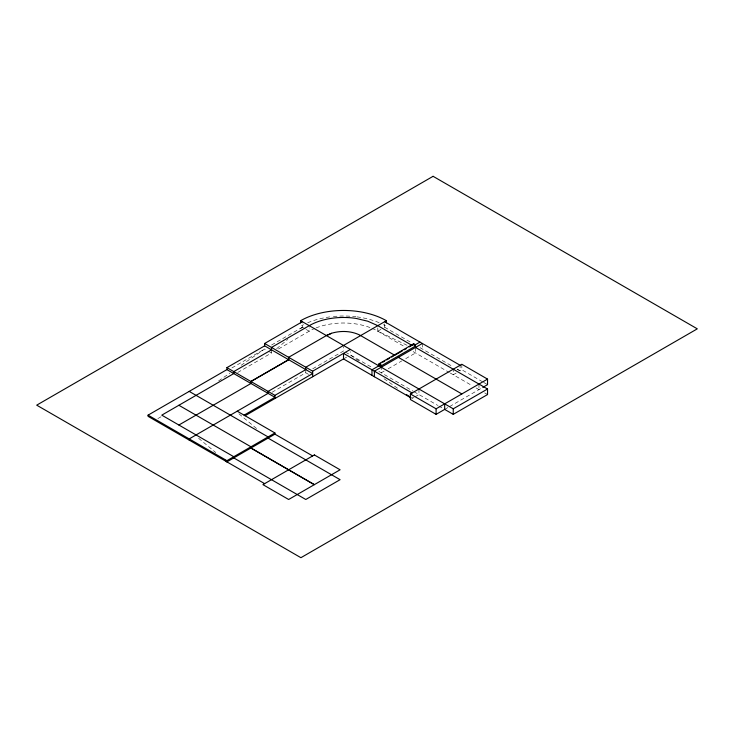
<?xml version="1.0" encoding="UTF-8"?>
<svg xmlns="http://www.w3.org/2000/svg" width="734" height="734" viewBox="0 0 734 734"><rect width="100%" height="100%" fill="white"/><g stroke="black" fill="none" stroke-linecap="round" stroke-linejoin="round"><path stroke-width="0.55" stroke-dasharray="3.67 2.75" d="M276.645 348.687L287.792 339.392M300.646 328.676L302.362 327.245L302.362 322.804M218.613 380.918L229.88 373.101M241.156 365.293L264.644 349.017L267.58 350.714M231.889 367.936L264.644 349.017M271.589 345.008L302.362 327.245M157.847 418.6L161.774 416.334M237.752 372.468L271.507 352.981L271.507 349.815M278.452 348.971L309.225 331.199A48.499 28.002 0 0 1 315.014 328.346M272.048 392.268L305.794 372.78L308.73 374.478M312.739 368.771L343.512 350.999L343.512 346.567M372.01 328.346A48.499 28.002 0 0 1 377.808 331.199L382.708 328.373M384.662 323.914L384.662 327.245L386.378 326.254A60.619 35.003 0 0 0 383.497 324.694M343.512 358.917L347.43 356.66M384.176 371.083L381.24 372.78L381.24 367.239M388.093 368.817L401.81 360.899M405.728 358.632L415.527 352.981L415.527 347.439M414.059 397.388L412.095 398.516L412.095 396.296M415.04 396.819L418.958 394.553L418.958 389.011M456.19 373.065L453.245 374.762L453.245 369.211M482.596 381.799L461.824 369.808L460.108 370.798L457.016 369.312M444.676 409.407L448.593 407.141M449.575 406.581L481.825 387.956M377.808 327.878L377.808 331.199L407.636 345.558M483.578 382.377L487.541 384.653M384.662 327.245L412.132 343.099M419.986 347.632L453.153 366.789M457.126 369.083L460.108 370.798L460.108 365.257M377.808 331.199L405.278 347.063M413.123 351.595L449.272 372.468M450.272 373.037L472.045 385.607M475.999 387.891L480.871 390.708M484.679 392.91L487.541 394.553M305.307 328.942L300.646 326.254A60.619 35.003 0 0 1 303.537 324.694M306.28 329.502L309.225 331.199L309.225 327.878M345.475 352.127L372.945 367.991M378.836 371.395L413.003 391.121M413.994 391.69L437.748 405.407M438.739 405.975L442.694 408.26M268.561 351.283L271.507 352.981M358.788 360.899L350.375 354.962L350.375 351.632M384.038 378.716L399.002 389.277M238.926 413.802L257.79 429.537M198.63 438.281L215.778 452.575M478.963 384.065L478.963 389.607M461.824 364.266L461.824 369.808M422.389 343.475L422.389 349.017M305.794 369.615L305.794 372.78M316.06 327.924A48.499 28.002 0 0 1 370.973 327.924M307.674 322.776A60.619 35.003 0 0 1 332.227 316.611M333.346 316.501A60.619 35.003 0 0 1 355.917 316.739M357.018 316.886A60.619 35.003 0 0 1 379.35 322.776"/><path stroke-width="1.1" d="M264.644 483.651L148.057 416.334L148.057 415.15L226.925 369.615L226.925 367.633L274.929 395.351L312.656 373.569L264.644 345.852L264.644 343.475L302.362 321.703M226.925 367.633L264.644 345.852M178.885 425.023L250.964 383.487L250.89 381.469L288.618 359.688L288.618 357.32L326.401 335.576L331.419 333.355L326.336 335.539M250.964 381.506L288.682 359.733L288.682 357.357M386.378 322.923L386.378 320.712L305.794 367.239L305.794 369.615L268.075 391.387L268.075 393.369L189.207 438.904L189.207 440.088M264.644 343.475L312.656 371.193L350.375 349.421M244.073 415.15L274.929 397.323L226.925 369.615M245.037 415.774L343.512 358.917L411.104 397.938M379.184 363.688L413.481 343.888M380.79 363.33L378.836 364.468L378.836 365.853L371.973 369.808L371.973 375.349M382.753 362.201L384.717 361.073M386.671 359.935L389.616 358.238M391.571 357.109L393.534 355.981M395.488 354.843L402.351 350.889M404.306 349.76L406.269 348.622M409.205 346.925L413.123 344.668A1.697 0.982 60 0 1 414.325 343.971A1.697 0.982 60 0 1 415.527 346.053L415.527 347.439L487.541 389.011L487.541 394.553L453.245 414.352L444.676 409.407L436.097 414.352L410.379 399.507L410.379 393.965L461.824 364.266L487.541 379.111L487.541 384.653L482.779 387.405M414.104 345.485L419.986 342.09M415.527 346.053L381.24 365.853L378.836 364.468A1.697 0.982 60 0 1 380.038 363.77A1.697 0.982 60 0 1 381.24 365.853L381.24 367.239M422.389 343.475L374.377 371.193L374.377 376.735M148.057 415.15L226.925 460.686L274.929 432.968L274.929 434.152L226.925 461.869L224.356 459.723M410.379 393.965L436.097 408.81L487.541 379.111M300.646 322.923L300.646 320.712L453.245 408.81L487.541 389.011M331.364 333.309C340.934 330.401 351.806 330.832 360.697 335.539M384.662 321.703L460.108 365.257M412.141 345.485L377.808 325.657L367.762 321.208L356.008 318.409A48.453 27.975 0 0 0 309.225 325.667L271.507 347.439L271.507 349.815L233.779 371.587L233.779 373.569L161.774 415.15L233.779 456.722L233.779 457.906L305.794 499.487L340.09 479.687L268.075 438.115L268.075 436.923L189.207 391.387M360.623 335.576L394.965 355.403M398.351 357.357L461.851 393.938M412.095 392.974L343.512 353.375L343.512 358.917M237.21 411.187L274.929 432.968M274.929 434.152L312.656 455.933M178.885 405.269L250.964 446.804L250.89 448.034L314.336 484.66L250.964 447.988M406.489 394.553L410.223 397.195M453.245 408.81L453.245 414.352M444.676 403.865L444.676 409.407M436.097 408.81L436.097 414.352M312.656 371.193L312.656 376.735M274.929 395.351L274.929 398.516M226.925 460.686L226.925 461.869M300.646 320.712A60.619 35.003 0 0 1 386.378 320.712M433.088 176.307L36.7 405.159L300.912 557.693L697.3 328.841L433.088 176.307M314.363 454.942L262.928 484.633L288.646 499.487L340.09 469.788L314.363 454.942"/></g></svg>
